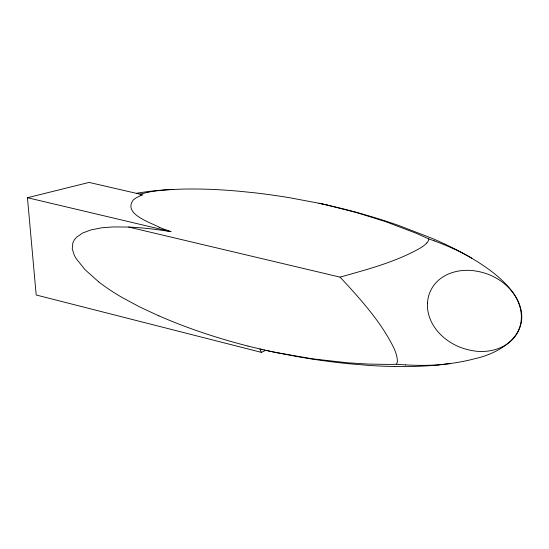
<?xml version="1.0" encoding="UTF-8"?>
<svg xmlns="http://www.w3.org/2000/svg" width="549" height="549" viewBox="0 0 549 549"><rect width="100%" height="100%" fill="white"/><g stroke="black" fill="none" stroke-linecap="round" stroke-linejoin="round"><path stroke-width="0.82" d="M276.497 352.616L311.956 358.758L347.531 362.793L367.803 364.056L388.019 364.426L396.502 364.275L397.174 362.498A31.979 17.506 13 0 0 397.352 360.384L396.975 357.131A87.346 48.6 10.7 0 0 395.836 353.014A140.496 79.53 8.4 0 0 393.592 347.428C380.361 320.911 360.055 298.745 340.099 277.142L128.734 227.066L113.506 226.909L101.86 227.78L91.072 229.873L82.686 232.996L76.455 237.319L74.273 239.961L72.852 242.816L72.235 248.718L74.239 255.141A104.269 49.286 5 0 0 76.277 258.757L85.047 269.676L98.518 281.719M426.799 242.981L428.007 241.436A28.967 12.298 11.9 0 0 428.673 239.982L428.776 238.884L415.984 233.181L385.151 221.473L355.656 212.312L325.584 204.702M140.716 195.629L142.877 194.833L89.11 182.426L27.45 197.715L36.186 294.998L261.393 352.369L265.702 350.324M139.899 194.147L148.203 192.225M340.099 277.142C367.487 269.312 395.657 262.134 420.561 247.901A112.518 47.029 9.6 0 0 423.931 245.568A74.424 31.444 10.6 0 0 426.813 242.987M449.233 363.685L450.763 363.472A181.424 84.841 11.2 0 0 475.269 358.6C499.384 353.295 529.84 335.178 519.828 305.69A118.618 56.629 13.1 0 0 513.205 292.892C502.424 278.192 487.292 267.528 471.804 258.25A115.805 54.763 12.7 0 0 468.359 256.259L462.999 253.37M450.297 363.541L438.315 364.948M449.35 363.671L443.118 364.385M394.738 366.506L385.59 366.265A260.967 114.425 9.9 0 1 368.791 365.401L349.439 363.802A297.565 126.146 9.6 0 1 297.894 356.706M405.423 364.907L396.502 364.275M297.894 356.726L272.338 351.758M276.415 352.636L268.18 350.866M318.845 203.233L319.47 203.37M318.914 203.254L290.517 197.887A440.463 277.218 7.8 0 0 252.89 192.617L238.554 191.176A340.407 195.43 7.6 0 0 225.927 190.18L218.941 189.755A265.668 142.184 7.3 0 0 184.1 189.062L173.47 189.426A190.901 95.258 6.6 0 0 150.014 191.313L147.256 191.663A156.403 75.632 6.2 0 0 136.344 193.323M319.326 203.336L320.575 203.604M320.774 203.645L321.68 203.844M320.293 203.542L321.131 203.72M321.254 203.748L322.791 204.077M271.673 351.635L266.107 350.413M322.702 204.063L325.557 204.688M323.896 204.324L322.215 203.96M324.143 204.379L327.218 205.058M264.035 349.946L266.944 350.605M264.591 350.084L247.976 346.09M262.244 349.548L259.897 349.006L261.393 352.369M27.45 197.715L170.952 231.651L167.816 231.163A252.712 144.826 1.4 0 0 145.169 228.254A164.906 87.346 2.6 0 0 128.734 227.053M428.776 238.884L434.273 240.853M159.1 227.19C150.687 222.496 122.571 214.048 133.325 199.932A39.439 17.163 5 0 1 140.743 195.643M158.853 315.888L139.206 306.699L122.345 297.606A216.855 97.948 8.3 0 1 98.484 281.733M471.811 258.25A205.944 105.353 11.3 0 0 462.896 253.185L456.83 249.973A258.483 138.478 10.4 0 0 432.097 238.362L398.142 225.262A426.669 265.174 7.8 0 0 327.211 205.072M148.141 192.177A107.151 49.396 5.9 0 1 173.491 189.46M438.349 364.989A225.673 102.059 10.3 0 1 394.731 366.485M247.99 346.069A293.173 124.822 9.7 0 1 158.915 315.847M170.952 231.651A139.686 56.911 7.2 0 1 159.093 227.197M434.245 240.881A150.069 73.271 12.4 0 1 463.068 253.343M443.167 364.447A152.354 72.633 12 0 1 405.409 364.865M427.465 303.075C426.319 325.598 445.706 343.894 466.286 349.26A29.927 14.775 16 0 0 471.68 350.488C490.353 354.448 513.775 346.824 519.793 327.094A142.266 68.481 12.3 0 0 521.221 320.149A143.097 68.886 12.3 0 0 521.365 316.004C520.672 294.14 501.649 277.087 481.377 272.187A26.976 12.044 14.9 0 0 476.82 271.213C460.007 267.981 439.804 273.285 431.329 289.309A155.621 70.725 18.6 0 0 428.769 295.527A156.691 71.192 18.6 0 0 427.836 299.644L427.465 303.075"/></g></svg>
